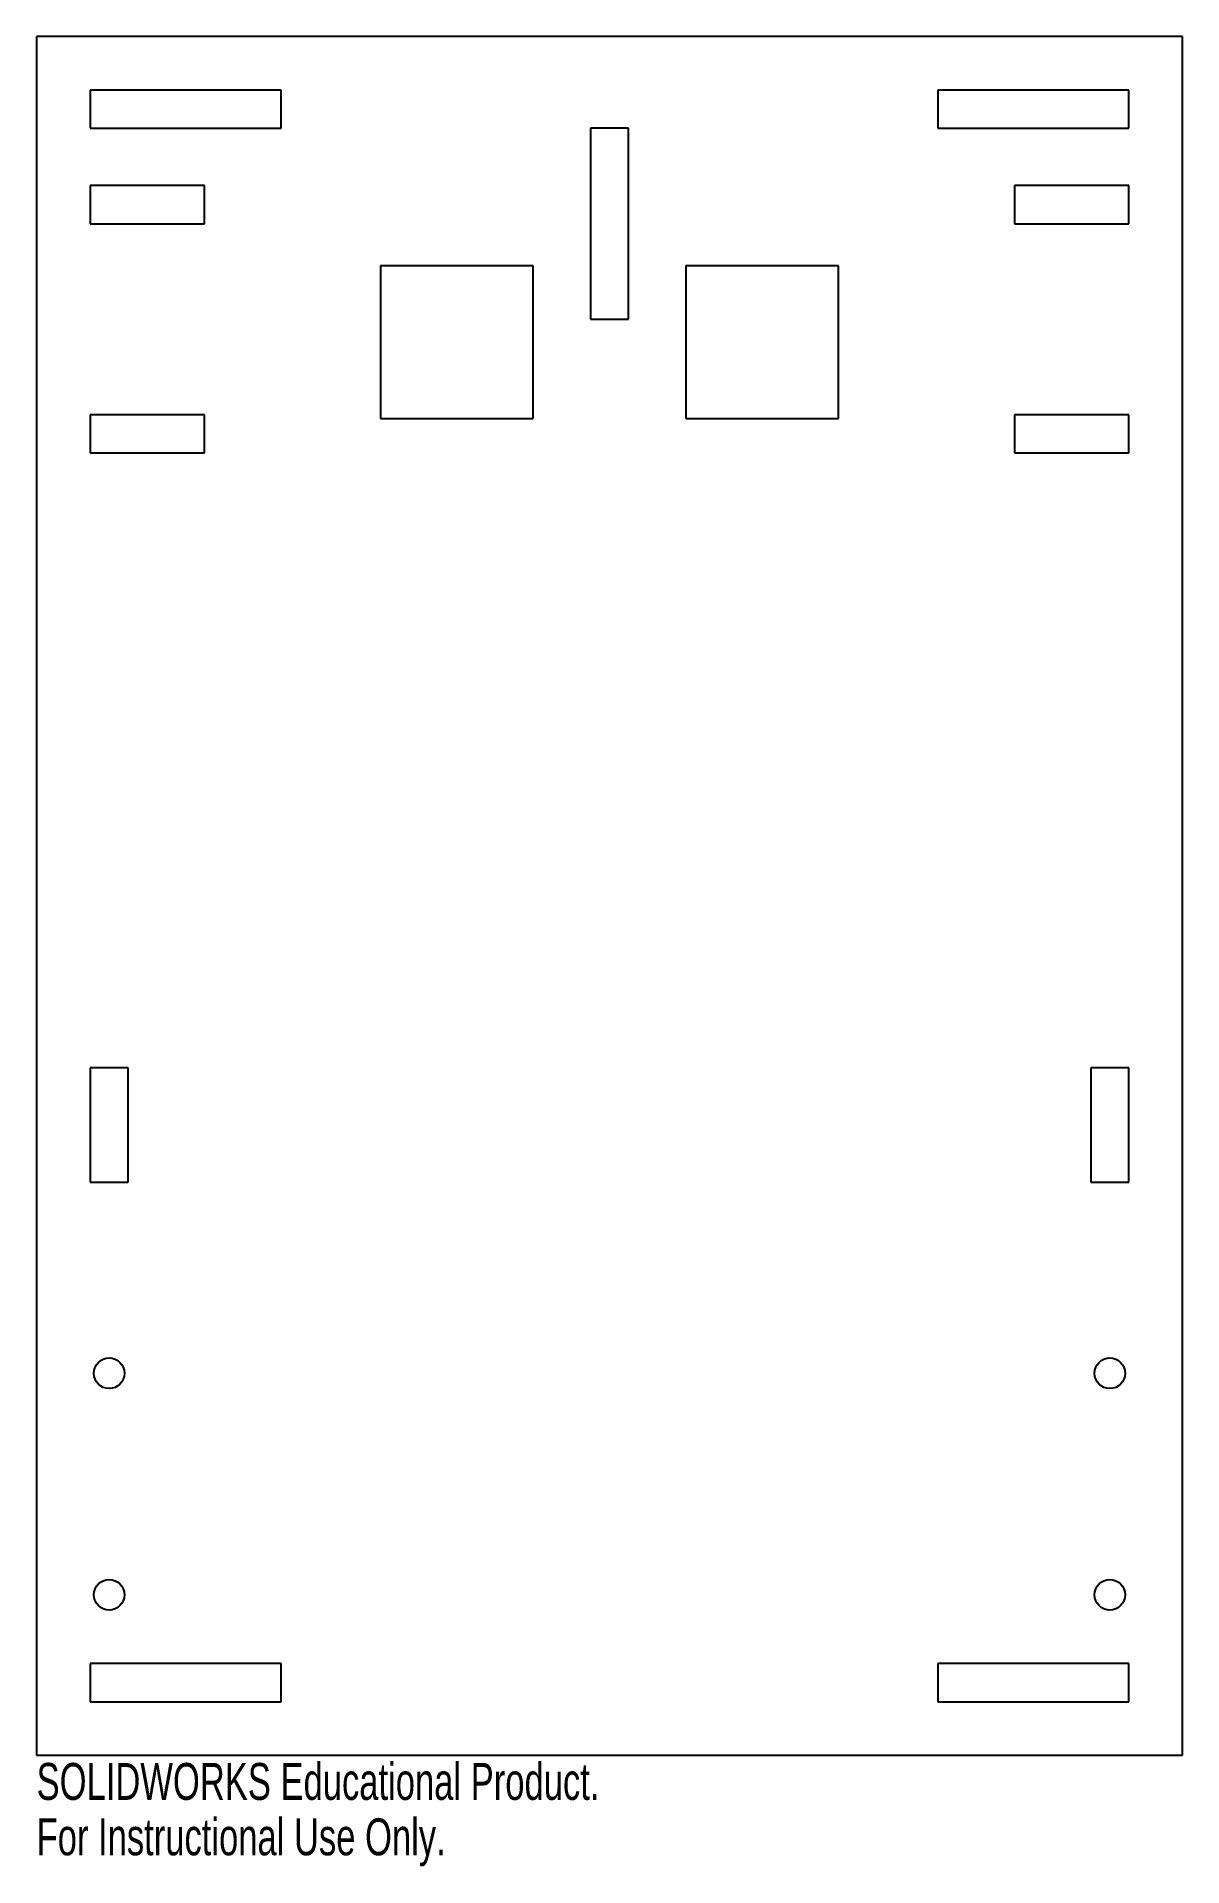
# Model space of a CAD drawing. Header units: millimetres. Extents: x -75 to 75, y -127 to 112.
import ezdxf

# ---------------------------------------------------------------- set-up
doc = ezdxf.new("R2010")
doc.units = ezdxf.units.MM
doc.styles.add('SLDTEXTSTYLE0', font='TXT', dxfattribs={"width": 0.7})

msp = doc.modelspace()

# ---------------------------------------------------------------- linework, layer by layer
at = {"color": 7, "linetype": 'Continuous', "lineweight": 25}
for p, q in [((75, 112.5), (-75, 112.5)), ((-75, 112.5), (-75, -112.5)), ((75, -112.5), (75, 112.5)), ((-43, 105.5), (-68, 105.5)), ((-68, 105.5), (-68, 100.5)), ((-43, 100.5), (-43, 105.5)), ((43, 105.5), (43, 100.5)), ((68, 105.5), (43, 105.5)), ((68, 100.5), (68, 105.5)), ((-68, 100.5), (-43, 100.5)), ((2.5, 100.5), (-2.5, 100.5)), ((-2.5, 100.5), (-2.5, 75.5)), ((2.5, 75.5), (2.5, 100.5)), ((43, 100.5), (68, 100.5)), ((-53, 93), (-68, 93)), ((-68, 93), (-68, 88)), ((-53, 88), (-53, 93)), ((68, 93), (53, 93)), ((53, 93), (53, 88)), ((68, 88), (68, 93)), ((-68, 88), (-53, 88)), ((53, 88), (68, 88)), ((-10, 82.5), (-30, 82.5)), ((-30, 82.5), (-30, 62.5)), ((-10, 62.5), (-10, 82.5)), ((30, 82.5), (10, 82.5)), ((10, 82.5), (10, 62.5)), ((30, 62.5), (30, 82.5)), ((-2.5, 75.5), (2.5, 75.5)), ((-53, 63), (-68, 63)), ((-68, 63), (-68, 58)), ((-53, 58), (-53, 63)), ((-30, 62.5), (-10, 62.5)), ((10, 62.5), (30, 62.5)), ((68, 63), (53, 63)), ((53, 63), (53, 58)), ((68, 58), (68, 63)), ((-68, 58), (-53, 58)), ((53, 58), (68, 58)), ((-63, -22.5), (-68, -22.5)), ((-68, -22.5), (-68, -37.5)), ((-63, -37.5), (-63, -22.5)), ((68, -22.5), (63, -22.5)), ((63, -22.5), (63, -37.5)), ((68, -37.5), (68, -22.5)), ((-68, -37.5), (-63, -37.5)), ((63, -37.5), (68, -37.5)), ((-43, -100.5), (-68, -100.5)), ((-68, -100.5), (-68, -105.5)), ((-43, -105.5), (-43, -100.5)), ((68, -100.5), (43, -100.5)), ((43, -100.5), (43, -105.5)), ((68, -105.5), (68, -100.5)), ((-68, -105.5), (-43, -105.5)), ((43, -105.5), (68, -105.5)), ((-75, -112.5), (75, -112.5))]:
    msp.add_line(p, q, dxfattribs=at)
for centre in [(-65.5, -62.5), (65.5, -62.5), (-65.5, -91.5), (65.5, -91.5)]:
    msp.add_circle(centre, 2, dxfattribs=at)

# ---------------------------------------------------------------- texts
at = {"color": 7, "linetype": 'Continuous', "char_height": 4.8336, "attachment_point": 1, "style": 'SLDTEXTSTYLE0'}
for s, insert in [('SOLIDWORKS Educational Product.', (-75, -113.52)), ('For Instructional Use Only.', (-75, -120.77))]:
    msp.add_mtext(s, dxfattribs=dict(at, insert=insert))

doc.saveas('drawing.dxf')
